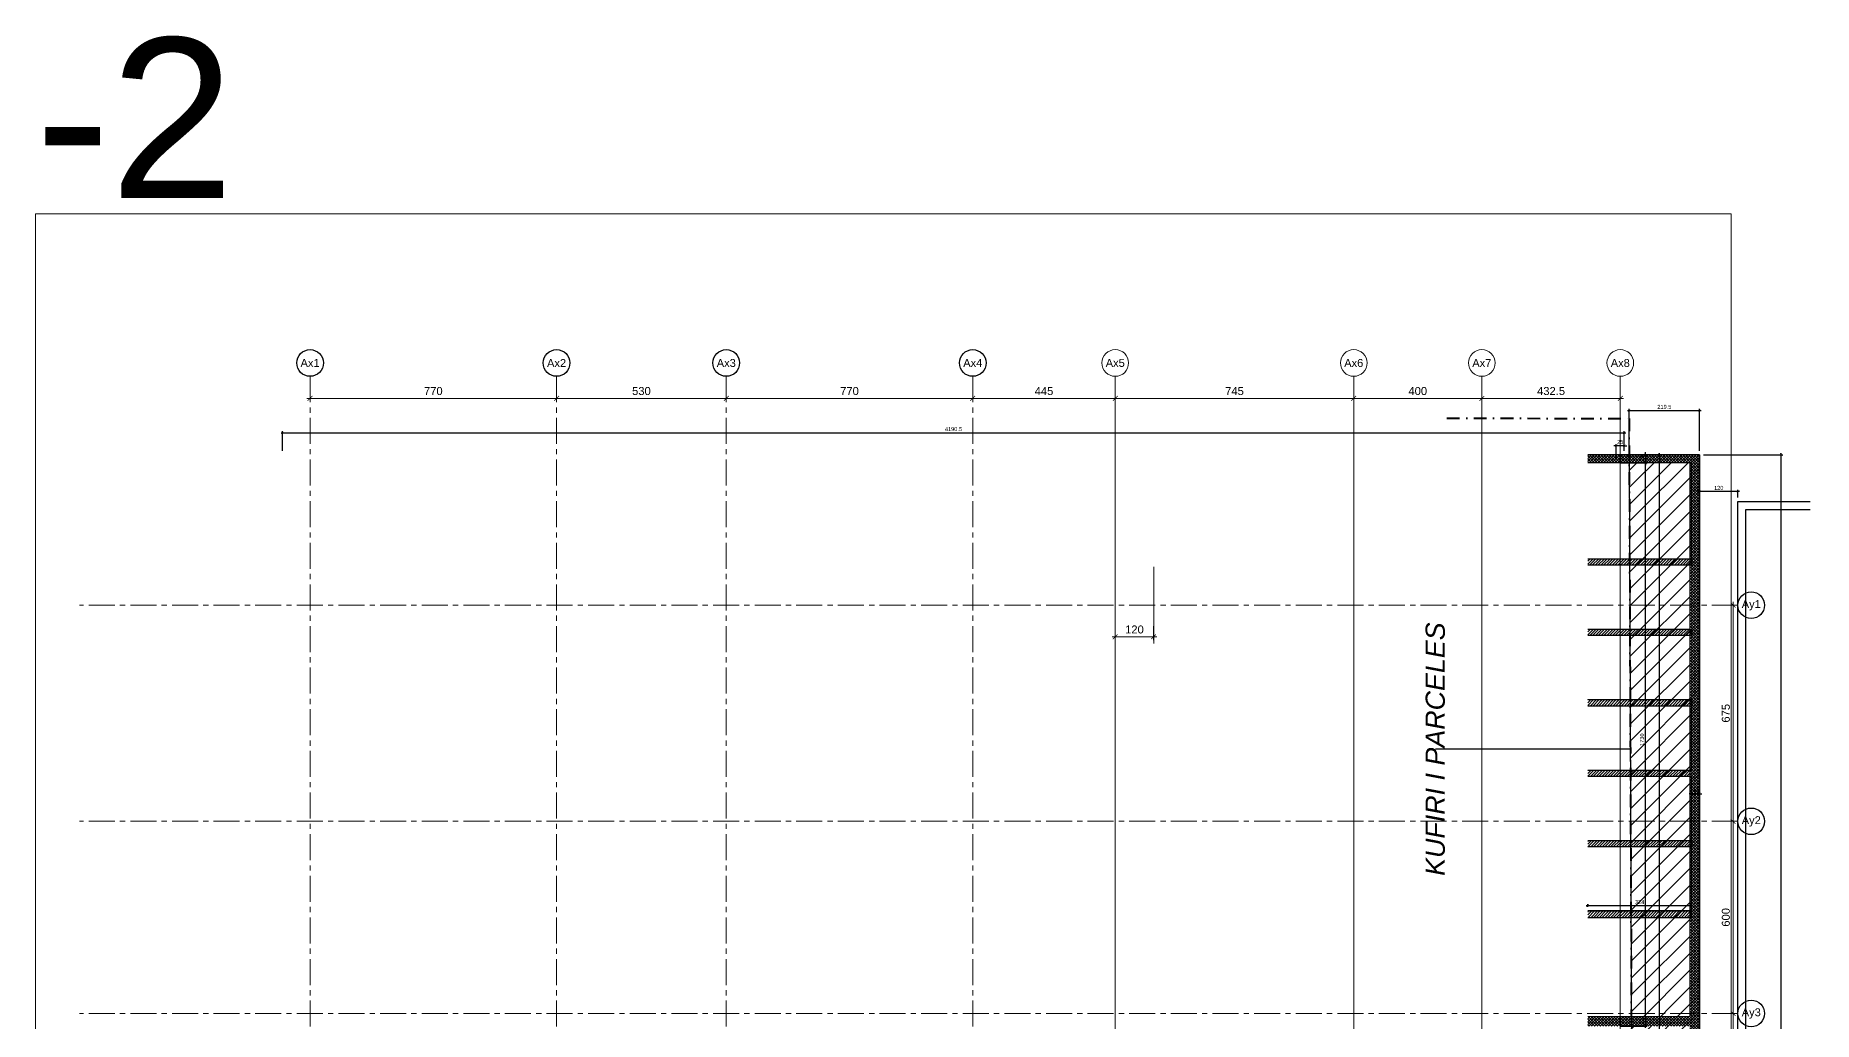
# Model space of a CAD drawing. Header units: centimetres. Extents: x 54080 to 84019, y -57712 to -39496.
# Drawn here: x 64557 to 70111, y -51297 to -48218 of the extents above; entities that cross this region are included whole.
import ezdxf
from ezdxf.enums import TextEntityAlignment as Align

# ---------------------------------------------------------------- set-up
doc = ezdxf.new("R2010")
doc.units = ezdxf.units.CM
doc.header["$LTSCALE"] = 50
doc.header["$MEASUREMENT"] = 0
for name, pattern in [('23486-A01$0${ Chain Double-Dash }', [0]), ('AXES', [2, 1.25, -0.25, 0.25, -0.25]), ('CACHE', [0.375, 0.25, -0.125]), ('CONTINU', [0]), ('Dot & Dashed', [335.138881, 158.75, -88.194444, 0, -88.194437])]:
    doc.linetypes.add(name, pattern=pattern)
doc.layers.get('0').update_dxf_attribs({"color": 8})
for name, color, linetype in [('AXES', 10, 'AXES'), ('BETON COUPE', 3, 'CONTINU'), ('BORD', 5, 'Continuous'), ('COTE 50ème', 1, 'Continuous'), ('text', 159, 'Continuous'), ('TEXTE', 7, 'Continuous')]:
    doc.layers.add(name, color=color, linetype=linetype)
for name, color, linetype, lineweight in [('BETON CACHE', 4, 'CACHE', 5), ('BETON HACHURE', 253, 'Continuous', 13), ('EXISTANT BORD', 251, 'Continuous', 60), ('MACONNERIE COUPE', 7, 'Continuous', 30), ('MACONNERIE HACHURE', 253, 'Continuous', 13)]:
    doc.layers.add(name, color=color, linetype=linetype, lineweight=lineweight)
doc.layers.add('FMULT', color=150, linetype='Continuous', plot=False)
doc.layers.add('HORS GEL', color=7, linetype='CACHE', lineweight=15, true_color=0x00661a)
doc.styles.add('3.ABEA 1-50', font='arial.ttf', dxfattribs={"height": 12.5})
doc.styles.add('FN_TEXT_1.50', font='arial.ttf', dxfattribs={"height": 10})
doc.styles.add('RS_TEXT_1.50', font='arial.ttf', dxfattribs={"height": 12.5})
doc.styles.add('RS_TXT_100', font='arial.ttf', dxfattribs={"height": 25})
doc.styles.add('RS_TXT_50', font='arial.ttf', dxfattribs={"height": 12.5})
doc.dimstyles.new('RS_100CM_LINEAIRE', dxfattribs={"dimscale": 10, "dimtxt": 25, "dimasz": 1.5, "dimexe": 1, "dimexo": 2.5, "dimgap": 1, "dimtad": 1, "dimdec": 1, "dimrnd": 0.5, "dimdsep": 46, "dimtxsty": 'RS_TXT_100', "dimblk1": 'ARCHTICK', "dimblk2": 'ARCHTICK', "dimsah": 1, "dimcen": 2.5, "dimdle": 1, "dimclrt": 4, "dimadec": 0, "dimazin": 2, "dimtfac": 1, "dimtdec": 1, "dimtix": 1, "dimtmove": 2, "dimatfit": 3, "dimfxl": 1, "dimtolj": 1, "dimtzin": 0, "dimarcsym": 0})
doc.dimstyles.new('RS_50CM_LINEAIRE', dxfattribs={"dimscale": 5, "dimtxt": 12.5, "dimasz": 1.5, "dimexe": 1, "dimexo": 2.5, "dimgap": 1, "dimtad": 1, "dimdec": 1, "dimrnd": 0.5, "dimdsep": 46, "dimtxsty": 'RS_TXT_50', "dimblk1": 'ARCHTICK', "dimblk2": 'ARCHTICK', "dimsah": 1, "dimcen": 2.5, "dimdle": 1, "dimclrt": 4, "dimadec": 0, "dimazin": 2, "dimtfac": 1, "dimtdec": 1, "dimtix": 1, "dimtmove": 2, "dimatfit": 3, "dimfxl": 1, "dimtolj": 1, "dimtzin": 0, "dimarcsym": 0})

# ---------------------------------------------------------------- blocks, each defined once
blk = doc.blocks.new('AXES_FN')
at = {"color": 0, "linetype": 'Continuous'}
blk.add_circle((0, 15), 22.2, dxfattribs=at)
at = {"color": 0, "style": 'FN_TEXT_1.50'}
blk.add_attdef('AXES', text='', height=12.5, dxfattribs=at).set_placement((-48.9, 20.6), align=Align.MIDDLE_CENTER)
blk = doc.blocks.new('_ArchTick')
at = {"color": 0, "linetype": 'ByBlock', "const_width": 0.15}
blk.add_lwpolyline([(-0.5, -0.5), (0.5, 0.5)], dxfattribs=at)
blk = doc.blocks.new('*D121')
at = {"layer": 'AXES', "color": 0, "linetype": 'Continuous', "lineweight": -2, "ltscale": 0.5, "transparency": 16777216}
for p, q in [((70888.4, -40383.7), (71678.4, -40383.7)), ((70898.4, -40389.7), (70898.4, -40373.7)), ((71668.4, -40389.7), (71668.4, -40373.7))]:
    blk.add_line(p, q, dxfattribs=at)
at = {"layer": 'Defpoints', "color": 0, "linetype": 'Continuous', "ltscale": 0.5, "transparency": 16777216}
for p in [(70898.4, -40414.7), (71668.4, -40383.7), (71668.4, -40414.7)]:
    blk.add_point(p, dxfattribs=at)
at = {"layer": 'AXES', "color": 0, "linetype": 'Continuous', "lineweight": -2, "ltscale": 0.5, "transparency": 16777216, "xscale": 15, "yscale": 15, "zscale": 15, "rotation": 180}
blk.add_blockref('_ArchTick', (70898.4, -40383.7), dxfattribs=at)
at = {"layer": 'AXES', "color": 0, "linetype": 'Continuous', "lineweight": -2, "ltscale": 0.5, "transparency": 16777216, "xscale": 15, "yscale": 15, "zscale": 15}
blk.add_blockref('_ArchTick', (71668.4, -40383.7), dxfattribs=at)
at = {"layer": 'AXES', "color": 4, "linetype": 'Continuous', "lineweight": 5, "ltscale": 0.5, "transparency": 16777216, "insert": (71283.4, -40360.9), "char_height": 25, "attachment_point": 5, "style": 'RS_TXT_100'}
blk.add_mtext('\\A1;770', dxfattribs=at)
blk = doc.blocks.new('*D122')
at = {"layer": 'AXES', "color": 0, "linetype": 'Continuous', "lineweight": -2, "ltscale": 0.5, "transparency": 16777216}
for p, q in [((71658.4, -40383.7), (72208.4, -40383.7)), ((71668.4, -40389.7), (71668.4, -40373.7)), ((72198.4, -40389.7), (72198.4, -40373.7))]:
    blk.add_line(p, q, dxfattribs=at)
at = {"layer": 'Defpoints', "color": 0, "linetype": 'Continuous', "ltscale": 0.5, "transparency": 16777216}
for p in [(71668.4, -40414.7), (72198.4, -40383.7), (72198.4, -40414.7)]:
    blk.add_point(p, dxfattribs=at)
at = {"layer": 'AXES', "color": 0, "linetype": 'Continuous', "lineweight": -2, "ltscale": 0.5, "transparency": 16777216, "xscale": 15, "yscale": 15, "zscale": 15, "rotation": 180}
blk.add_blockref('_ArchTick', (71668.4, -40383.7), dxfattribs=at)
at = {"layer": 'AXES', "color": 0, "linetype": 'Continuous', "lineweight": -2, "ltscale": 0.5, "transparency": 16777216, "xscale": 15, "yscale": 15, "zscale": 15}
blk.add_blockref('_ArchTick', (72198.4, -40383.7), dxfattribs=at)
at = {"layer": 'AXES', "color": 4, "linetype": 'Continuous', "lineweight": 5, "ltscale": 0.5, "transparency": 16777216, "insert": (71933.4, -40360.9), "char_height": 25, "attachment_point": 5, "style": 'RS_TXT_100'}
blk.add_mtext('\\A1;530', dxfattribs=at)
blk = doc.blocks.new('*D123')
at = {"layer": 'AXES', "color": 0, "linetype": 'Continuous', "lineweight": -2, "ltscale": 0.5, "transparency": 16777216}
for p, q in [((72188.4, -40383.7), (72978.4, -40383.7)), ((72198.4, -40389.7), (72198.4, -40373.7)), ((72968.4, -40389.7), (72968.4, -40373.7))]:
    blk.add_line(p, q, dxfattribs=at)
at = {"layer": 'Defpoints', "color": 0, "linetype": 'Continuous', "ltscale": 0.5, "transparency": 16777216}
for p in [(72198.4, -40414.7), (72968.4, -40383.7), (72968.4, -40414.7)]:
    blk.add_point(p, dxfattribs=at)
at = {"layer": 'AXES', "color": 0, "linetype": 'Continuous', "lineweight": -2, "ltscale": 0.5, "transparency": 16777216, "xscale": 15, "yscale": 15, "zscale": 15, "rotation": 180}
blk.add_blockref('_ArchTick', (72198.4, -40383.7), dxfattribs=at)
at = {"layer": 'AXES', "color": 0, "linetype": 'Continuous', "lineweight": -2, "ltscale": 0.5, "transparency": 16777216, "xscale": 15, "yscale": 15, "zscale": 15}
blk.add_blockref('_ArchTick', (72968.4, -40383.7), dxfattribs=at)
at = {"layer": 'AXES', "color": 4, "linetype": 'Continuous', "lineweight": 5, "ltscale": 0.5, "transparency": 16777216, "insert": (72583.4, -40360.9), "char_height": 25, "attachment_point": 5, "style": 'RS_TXT_100'}
blk.add_mtext('\\A1;770', dxfattribs=at)
blk = doc.blocks.new('*D124')
at = {"layer": 'AXES', "color": 0, "linetype": 'Continuous', "lineweight": -2, "ltscale": 0.5, "transparency": 16777216}
for p, q in [((75283.4, -42304.7), (75353.4, -42304.7)), ((75343.4, -43054.7), (75343.4, -42294.7)), ((75283.4, -43044.7), (75353.4, -43044.7))]:
    blk.add_line(p, q, dxfattribs=at)
at = {"layer": 'Defpoints', "color": 0, "linetype": 'Continuous', "ltscale": 0.5, "transparency": 16777216}
for p in [(75258.4, -42304.7), (75343.4, -42304.7), (75258.4, -43044.7)]:
    blk.add_point(p, dxfattribs=at)
at = {"layer": 'AXES', "color": 0, "linetype": 'Continuous', "lineweight": -2, "ltscale": 0.5, "transparency": 16777216, "xscale": 15, "yscale": 15, "zscale": 15}
for p, rotation in [((75343.4, -42304.7), 90), ((75343.4, -43044.7), 270)]:
    blk.add_blockref('_ArchTick', p, dxfattribs=dict(at, rotation=rotation))
at = {"layer": 'AXES', "color": 4, "linetype": 'Continuous', "lineweight": 5, "ltscale": 0.5, "transparency": 16777216, "insert": (75320.6, -42674.7), "char_height": 25, "attachment_point": 5, "rotation": 90, "style": 'RS_TXT_100'}
blk.add_mtext('\\A1;740', dxfattribs=at)
blk = doc.blocks.new('*D125')
at = {"layer": 'AXES', "color": 0, "linetype": 'Continuous', "lineweight": -2, "ltscale": 0.5, "transparency": 16777216}
for p, q in [((75283.4, -41704.7), (75353.4, -41704.7)), ((75343.4, -42314.7), (75343.4, -41694.7)), ((75283.4, -42304.7), (75353.4, -42304.7))]:
    blk.add_line(p, q, dxfattribs=at)
at = {"layer": 'Defpoints', "color": 0, "linetype": 'Continuous', "ltscale": 0.5, "transparency": 16777216}
for p in [(75258.4, -41704.7), (75343.4, -41704.7), (75258.4, -42304.7)]:
    blk.add_point(p, dxfattribs=at)
at = {"layer": 'AXES', "color": 0, "linetype": 'Continuous', "lineweight": -2, "ltscale": 0.5, "transparency": 16777216, "xscale": 15, "yscale": 15, "zscale": 15}
for p, rotation in [((75343.4, -41704.7), 90), ((75343.4, -42304.7), 270)]:
    blk.add_blockref('_ArchTick', p, dxfattribs=dict(at, rotation=rotation))
at = {"layer": 'AXES', "color": 4, "linetype": 'Continuous', "lineweight": 5, "ltscale": 0.5, "transparency": 16777216, "insert": (75320.6, -42004.7), "char_height": 25, "attachment_point": 5, "rotation": 90, "style": 'RS_TXT_100'}
blk.add_mtext('\\A1;600', dxfattribs=at)
blk = doc.blocks.new('*D126')
at = {"layer": 'AXES', "color": 0, "linetype": 'Continuous', "lineweight": -2, "ltscale": 0.5, "transparency": 16777216}
for p, q in [((75283.4, -41029.7), (75353.4, -41029.7)), ((75343.4, -41714.7), (75343.4, -41019.7)), ((75283.4, -41704.7), (75353.4, -41704.7))]:
    blk.add_line(p, q, dxfattribs=at)
at = {"layer": 'Defpoints', "color": 0, "linetype": 'Continuous', "ltscale": 0.5, "transparency": 16777216}
for p in [(75258.4, -41029.7), (75343.4, -41029.7), (75258.4, -41704.7)]:
    blk.add_point(p, dxfattribs=at)
at = {"layer": 'AXES', "color": 0, "linetype": 'Continuous', "lineweight": -2, "ltscale": 0.5, "transparency": 16777216, "xscale": 15, "yscale": 15, "zscale": 15}
for p, rotation in [((75343.4, -41029.7), 90), ((75343.4, -41704.7), 270)]:
    blk.add_blockref('_ArchTick', p, dxfattribs=dict(at, rotation=rotation))
at = {"layer": 'AXES', "color": 4, "linetype": 'Continuous', "lineweight": 5, "ltscale": 0.5, "transparency": 16777216, "insert": (75320.6, -41367.2), "char_height": 25, "attachment_point": 5, "rotation": 90, "style": 'RS_TXT_100'}
blk.add_mtext('\\A1;675', dxfattribs=at)
blk = doc.blocks.new('*D136')
at = {"layer": 'AXES', "color": 0, "linetype": 'Continuous', "lineweight": -2, "ltscale": 0.5, "transparency": 16777216}
for p, q in [((73413.4, -40339.7), (73413.4, -40393.7)), ((72958.4, -40383.7), (73423.4, -40383.7)), ((72968.4, -40389.7), (72968.4, -40373.7))]:
    blk.add_line(p, q, dxfattribs=at)
at = {"layer": 'Defpoints', "color": 0, "linetype": 'Continuous', "ltscale": 0.5, "transparency": 16777216}
for p in [(73413.4, -40314.7), (72968.4, -40414.7), (73413.4, -40383.7)]:
    blk.add_point(p, dxfattribs=at)
at = {"layer": 'AXES', "color": 0, "linetype": 'Continuous', "lineweight": -2, "ltscale": 0.5, "transparency": 16777216, "xscale": 15, "yscale": 15, "zscale": 15, "rotation": 180}
blk.add_blockref('_ArchTick', (72968.4, -40383.7), dxfattribs=at)
at = {"layer": 'AXES', "color": 0, "linetype": 'Continuous', "lineweight": -2, "ltscale": 0.5, "transparency": 16777216, "xscale": 15, "yscale": 15, "zscale": 15}
blk.add_blockref('_ArchTick', (73413.4, -40383.7), dxfattribs=at)
at = {"layer": 'AXES', "color": 4, "linetype": 'Continuous', "lineweight": 5, "ltscale": 0.5, "transparency": 16777216, "insert": (73190.9, -40361), "char_height": 25, "attachment_point": 5, "style": 'RS_TXT_100'}
blk.add_mtext('\\A1;445', dxfattribs=at)
blk = doc.blocks.new('*D137')
at = {"layer": 'Defpoints', "color": 0, "linetype": 'ByBlock', "transparency": 16777216}
for p in [(73413.4, -40314.7), (74158.4, -40314.7), (74158.4, -40383.7)]:
    blk.add_point(p, dxfattribs=at)
at = {"layer": 'HORS GEL', "color": 0, "linetype": 'ByBlock', "lineweight": -2, "transparency": 16777216}
for p, q in [((73413.4, -40339.7), (73413.4, -40393.7)), ((74158.4, -40339.7), (74158.4, -40393.7)), ((73403.4, -40383.7), (74168.4, -40383.7))]:
    blk.add_line(p, q, dxfattribs=at)
at = {"layer": 'HORS GEL', "color": 0, "linetype": 'ByBlock', "lineweight": -2, "transparency": 16777216, "xscale": 15, "yscale": 15, "zscale": 15, "rotation": 180}
blk.add_blockref('_ArchTick', (73413.4, -40383.7), dxfattribs=at)
at = {"layer": 'HORS GEL', "color": 0, "linetype": 'ByBlock', "lineweight": -2, "transparency": 16777216, "xscale": 15, "yscale": 15, "zscale": 15}
blk.add_blockref('_ArchTick', (74158.4, -40383.7), dxfattribs=at)
at = {"layer": 'HORS GEL', "color": 4, "linetype": 'ByBlock', "transparency": 16777216, "insert": (73785.9, -40361), "char_height": 25, "attachment_point": 5, "style": 'RS_TXT_100'}
blk.add_mtext('\\A1;745', dxfattribs=at)
blk = doc.blocks.new('*D138')
at = {"layer": 'Defpoints', "color": 0, "linetype": 'ByBlock', "transparency": 16777216}
for p in [(74158.4, -40314.7), (74558.4, -40314.7), (74558.4, -40383.7)]:
    blk.add_point(p, dxfattribs=at)
at = {"layer": 'HORS GEL', "color": 0, "linetype": 'ByBlock', "lineweight": -2, "transparency": 16777216}
for p, q in [((74158.4, -40339.7), (74158.4, -40393.7)), ((74558.4, -40339.7), (74558.4, -40393.7)), ((74148.4, -40383.7), (74568.4, -40383.7))]:
    blk.add_line(p, q, dxfattribs=at)
at = {"layer": 'HORS GEL', "color": 0, "linetype": 'ByBlock', "lineweight": -2, "transparency": 16777216, "xscale": 15, "yscale": 15, "zscale": 15, "rotation": 180}
blk.add_blockref('_ArchTick', (74158.4, -40383.7), dxfattribs=at)
at = {"layer": 'HORS GEL', "color": 0, "linetype": 'ByBlock', "lineweight": -2, "transparency": 16777216, "xscale": 15, "yscale": 15, "zscale": 15}
blk.add_blockref('_ArchTick', (74558.4, -40383.7), dxfattribs=at)
at = {"layer": 'HORS GEL', "color": 4, "linetype": 'ByBlock', "transparency": 16777216, "insert": (74358.4, -40360.9), "char_height": 25, "attachment_point": 5, "style": 'RS_TXT_100'}
blk.add_mtext('\\A1;400', dxfattribs=at)
blk = doc.blocks.new('*D139')
at = {"layer": 'Defpoints', "color": 0, "linetype": 'ByBlock', "transparency": 16777216}
for p in [(74558.4, -40314.7), (74990.9, -40314.7), (74990.9, -40383.7)]:
    blk.add_point(p, dxfattribs=at)
at = {"layer": 'HORS GEL', "color": 0, "linetype": 'ByBlock', "lineweight": -2, "transparency": 16777216}
for p, q in [((74558.4, -40339.7), (74558.4, -40393.7)), ((74990.9, -40339.7), (74990.9, -40393.7)), ((74548.4, -40383.7), (75000.9, -40383.7))]:
    blk.add_line(p, q, dxfattribs=at)
at = {"layer": 'HORS GEL', "color": 0, "linetype": 'ByBlock', "lineweight": -2, "transparency": 16777216, "xscale": 15, "yscale": 15, "zscale": 15, "rotation": 180}
blk.add_blockref('_ArchTick', (74558.4, -40383.7), dxfattribs=at)
at = {"layer": 'HORS GEL', "color": 0, "linetype": 'ByBlock', "lineweight": -2, "transparency": 16777216, "xscale": 15, "yscale": 15, "zscale": 15}
blk.add_blockref('_ArchTick', (74990.9, -40383.7), dxfattribs=at)
at = {"layer": 'HORS GEL', "color": 4, "linetype": 'ByBlock', "transparency": 16777216, "insert": (74774.7, -40360.9), "char_height": 25, "attachment_point": 5, "style": 'RS_TXT_100'}
blk.add_mtext('\\A1;432.5', dxfattribs=at)
blk = doc.blocks.new('*D140')
at = {"layer": 'Defpoints', "color": 0, "linetype": 'ByBlock', "transparency": 16777216}
for p in [(73413.4, -41029.7), (73533.4, -41069.7), (73533.4, -41128.5)]:
    blk.add_point(p, dxfattribs=at)
at = {"layer": 'HORS GEL', "color": 0, "linetype": 'ByBlock', "lineweight": -2, "transparency": 16777216}
for p, q in [((73413.4, -41054.7), (73413.4, -41138.5)), ((73403.4, -41128.5), (73543.4, -41128.5)), ((73533.4, -41094.7), (73533.4, -41138.5))]:
    blk.add_line(p, q, dxfattribs=at)
at = {"layer": 'HORS GEL', "color": 0, "linetype": 'ByBlock', "lineweight": -2, "transparency": 16777216, "xscale": 15, "yscale": 15, "zscale": 15, "rotation": 180}
blk.add_blockref('_ArchTick', (73413.4, -41128.5), dxfattribs=at)
at = {"layer": 'HORS GEL', "color": 0, "linetype": 'ByBlock', "lineweight": -2, "transparency": 16777216, "xscale": 15, "yscale": 15, "zscale": 15}
blk.add_blockref('_ArchTick', (73533.4, -41128.5), dxfattribs=at)
at = {"layer": 'HORS GEL', "color": 4, "linetype": 'ByBlock', "transparency": 16777216, "insert": (73473.4, -41105.7), "char_height": 25, "attachment_point": 5, "style": 'RS_TXT_100'}
blk.add_mtext('\\A1;120', dxfattribs=at)
blk = doc.blocks.new('*D1827')
at = {"layer": 'COTE 50ème', "color": 0, "lineweight": -2, "ltscale": 0.5, "transparency": 16777216}
for p, q in [((69734.8, -50936.1), (69400.6, -50936.1)), ((69405.6, -50939.7), (69405.6, -50931.1)), ((69729.8, -50939.7), (69729.8, -50931.1))]:
    blk.add_line(p, q, dxfattribs=at)
at = {"layer": 'Defpoints', "color": 0, "ltscale": 0.5, "transparency": 16777216}
for p in [(69405.6, -50936.1), (69405.6, -50952.2), (69729.8, -50952.2)]:
    blk.add_point(p, dxfattribs=at)
at = {"layer": 'COTE 50ème', "color": 0, "lineweight": -2, "ltscale": 0.5, "transparency": 16777216, "xscale": 7.5, "yscale": 7.5, "zscale": 7.5, "rotation": 180}
blk.add_blockref('_ArchTick', (69405.6, -50936.1), dxfattribs=at)
at = {"layer": 'COTE 50ème', "color": 0, "lineweight": -2, "ltscale": 0.5, "transparency": 16777216, "xscale": 7.5, "yscale": 7.5, "zscale": 7.5}
blk.add_blockref('_ArchTick', (69729.8, -50936.1), dxfattribs=at)
at = {"layer": 'COTE 50ème', "color": 4, "ltscale": 0.5, "transparency": 16777216, "insert": (69567.7, -50924.7), "char_height": 12.5, "attachment_point": 5, "style": 'RS_TXT_50'}
blk.add_mtext('\\A1;324', dxfattribs=at)
blk = doc.blocks.new('*D1844')
at = {"layer": 'COTE 50ème', "color": 0, "lineweight": -2, "ltscale": 0.5, "transparency": 16777216}
for p, q in [((69729.8, -50586.3), (69722.3, -50586.3)), ((69729.8, -50659.9), (69729.8, -50581.3)), ((69754.8, -50586.3), (69729.8, -50586.3)), ((69754.8, -50659.9), (69754.8, -50581.3)), ((69754.8, -50586.3), (69762.3, -50586.3))]:
    blk.add_line(p, q, dxfattribs=at)
at = {"layer": 'Defpoints', "color": 0, "ltscale": 0.5, "transparency": 16777216}
for p in [(69729.8, -50586.3), (69729.8, -50672.4), (69754.8, -50672.4)]:
    blk.add_point(p, dxfattribs=at)
at = {"layer": 'COTE 50ème', "color": 0, "lineweight": -2, "ltscale": 0.5, "transparency": 16777216, "xscale": 7.5, "yscale": 7.5, "zscale": 7.5}
blk.add_blockref('_ArchTick', (69729.8, -50586.3), dxfattribs=at)
at = {"layer": 'COTE 50ème', "color": 0, "lineweight": -2, "ltscale": 0.5, "transparency": 16777216, "xscale": 7.5, "yscale": 7.5, "zscale": 7.5, "rotation": 180}
blk.add_blockref('_ArchTick', (69754.8, -50586.3), dxfattribs=at)
at = {"layer": 'COTE 50ème', "color": 4, "ltscale": 0.5, "transparency": 16777216, "insert": (69742.3, -50574.9), "char_height": 12.5, "attachment_point": 5, "style": 'RS_TXT_50'}
blk.add_mtext('\\A1;30', dxfattribs=at)
blk = doc.blocks.new('*D1881')
at = {"layer": 'COTE 50ème', "color": 0, "lineweight": -2, "ltscale": 0.5, "transparency": 16777216}
for p, q in [((69494.8, -49499.1), (69487.3, -49499.1)), ((69494.8, -49539.7), (69494.8, -49494.1)), ((69519.8, -49499.1), (69494.8, -49499.1)), ((69519.8, -49514.7), (69519.8, -49494.1)), ((69519.8, -49499.1), (69527.3, -49499.1))]:
    blk.add_line(p, q, dxfattribs=at)
at = {"layer": 'Defpoints', "color": 0, "ltscale": 0.5, "transparency": 16777216}
for p in [(69494.8, -49499.1), (69519.8, -49527.2), (69494.8, -49552.2)]:
    blk.add_point(p, dxfattribs=at)
at = {"layer": 'COTE 50ème', "color": 0, "lineweight": -2, "ltscale": 0.5, "transparency": 16777216, "xscale": 7.5, "yscale": 7.5, "zscale": 7.5}
blk.add_blockref('_ArchTick', (69494.8, -49499.1), dxfattribs=at)
at = {"layer": 'COTE 50ème', "color": 0, "lineweight": -2, "ltscale": 0.5, "transparency": 16777216, "xscale": 7.5, "yscale": 7.5, "zscale": 7.5, "rotation": 180}
blk.add_blockref('_ArchTick', (69519.8, -49499.1), dxfattribs=at)
at = {"layer": 'COTE 50ème', "color": 4, "ltscale": 0.5, "transparency": 16777216, "insert": (69507.3, -49487.7), "char_height": 12.5, "attachment_point": 5, "style": 'RS_TXT_50'}
blk.add_mtext('\\A1;25', dxfattribs=at)
blk = doc.blocks.new('*D1890')
at = {"layer": 'COTE 50ème', "color": 0, "lineweight": -2, "ltscale": 0.5, "transparency": 16777216}
for p, q in [((65324.1, -49458.7), (69524.8, -49458.7)), ((65329.1, -49514.7), (65329.1, -49453.7)), ((69519.8, -49514.7), (69519.8, -49453.7))]:
    blk.add_line(p, q, dxfattribs=at)
at = {"layer": 'Defpoints', "color": 0, "ltscale": 0.5, "transparency": 16777216}
for p in [(69519.8, -49458.7), (65329.1, -49527.2), (69519.8, -49527.2)]:
    blk.add_point(p, dxfattribs=at)
at = {"layer": 'COTE 50ème', "color": 0, "lineweight": -2, "ltscale": 0.5, "transparency": 16777216, "xscale": 7.5, "yscale": 7.5, "zscale": 7.5, "rotation": 180}
blk.add_blockref('_ArchTick', (65329.1, -49458.7), dxfattribs=at)
at = {"layer": 'COTE 50ème', "color": 0, "lineweight": -2, "ltscale": 0.5, "transparency": 16777216, "xscale": 7.5, "yscale": 7.5, "zscale": 7.5}
blk.add_blockref('_ArchTick', (69519.8, -49458.7), dxfattribs=at)
at = {"layer": 'COTE 50ème', "color": 4, "ltscale": 0.5, "transparency": 16777216, "insert": (67424.4, -49447.4), "char_height": 12.5, "attachment_point": 5, "style": 'RS_TXT_50'}
blk.add_mtext('\\A1;4190.5', dxfattribs=at)
blk = doc.blocks.new('*D1897')
at = {"layer": 'COTE 50ème', "color": 0, "lineweight": -2, "ltscale": 0.5, "transparency": 16777216}
for p, q in [((69507.3, -51282.4), (69591.5, -51282.4)), ((69586.5, -51317.4), (69586.5, -51277.4)), ((69507.3, -51312.4), (69591.5, -51312.4))]:
    blk.add_line(p, q, dxfattribs=at)
at = {"layer": 'Defpoints', "color": 0, "ltscale": 0.5, "transparency": 16777216}
for p in [(69494.8, -51282.4), (69586.5, -51282.4), (69494.8, -51312.4)]:
    blk.add_point(p, dxfattribs=at)
at = {"layer": 'COTE 50ème', "color": 0, "lineweight": -2, "ltscale": 0.5, "transparency": 16777216, "xscale": 7.5, "yscale": 7.5, "zscale": 7.5}
for p, rotation in [((69586.5, -51282.4), 90), ((69586.5, -51312.4), 270)]:
    blk.add_blockref('_ArchTick', p, dxfattribs=dict(at, rotation=rotation))
at = {"layer": 'COTE 50ème', "color": 4, "ltscale": 0.5, "transparency": 16777216, "insert": (69575.1, -51297.4), "char_height": 12.5, "attachment_point": 5, "rotation": 90, "style": 'RS_TXT_50'}
blk.add_mtext('\\A1;30', dxfattribs=at)
blk = doc.blocks.new('*D1898')
at = {"layer": 'COTE 50ème', "color": 0, "lineweight": -2, "ltscale": 0.5, "transparency": 16777216}
for p, q in [((69507.3, -49552.2), (69591.5, -49552.2)), ((69586.5, -51287.4), (69586.5, -49547.2)), ((69507.3, -51282.4), (69591.5, -51282.4))]:
    blk.add_line(p, q, dxfattribs=at)
at = {"layer": 'Defpoints', "color": 0, "ltscale": 0.5, "transparency": 16777216}
for p in [(69494.8, -49552.2), (69586.5, -49552.2), (69494.8, -51282.4)]:
    blk.add_point(p, dxfattribs=at)
at = {"layer": 'COTE 50ème', "color": 0, "lineweight": -2, "ltscale": 0.5, "transparency": 16777216, "xscale": 7.5, "yscale": 7.5, "zscale": 7.5}
for p, rotation in [((69586.5, -49552.2), 90), ((69586.5, -51282.4), 270)]:
    blk.add_blockref('_ArchTick', p, dxfattribs=dict(at, rotation=rotation))
at = {"layer": 'COTE 50ème', "color": 4, "ltscale": 0.5, "transparency": 16777216, "insert": (69575.1, -50417.3), "char_height": 12.5, "attachment_point": 5, "rotation": 90, "style": 'RS_TXT_50'}
blk.add_mtext('\\A1;1730', dxfattribs=at)
blk = doc.blocks.new('*D1899')
at = {"layer": 'COTE 50ème', "color": 0, "lineweight": -2, "ltscale": 0.5, "transparency": 16777216}
for p, q in [((69532.3, -49527.2), (69591.5, -49527.2)), ((69586.5, -49527.2), (69586.5, -49519.7)), ((69586.5, -49552.2), (69586.5, -49527.2)), ((69507.3, -49552.2), (69591.5, -49552.2)), ((69586.5, -49552.2), (69586.5, -49559.7))]:
    blk.add_line(p, q, dxfattribs=at)
at = {"layer": 'Defpoints', "color": 0, "ltscale": 0.5, "transparency": 16777216}
for p in [(69519.8, -49527.2), (69586.5, -49527.2), (69494.8, -49552.2)]:
    blk.add_point(p, dxfattribs=at)
at = {"layer": 'COTE 50ème', "color": 0, "lineweight": -2, "ltscale": 0.5, "transparency": 16777216, "xscale": 7.5, "yscale": 7.5, "zscale": 7.5}
for p, rotation in [((69586.5, -49527.2), 270), ((69586.5, -49552.2), 90)]:
    blk.add_blockref('_ArchTick', p, dxfattribs=dict(at, rotation=rotation))
at = {"layer": 'COTE 50ème', "color": 4, "ltscale": 0.5, "transparency": 16777216, "insert": (69575.1, -49539.7), "char_height": 12.5, "attachment_point": 5, "rotation": 90, "style": 'RS_TXT_50'}
blk.add_mtext('\\A1;25', dxfattribs=at)
blk = doc.blocks.new('*D1900')
at = {"layer": 'COTE 50ème', "color": 0, "lineweight": -2, "ltscale": 0.5, "transparency": 16777216}
for p, q in [((69532.3, -49527.2), (69634.2, -49527.2)), ((69629.2, -49522.2), (69629.2, -54718.5)), ((69532.3, -54713.5), (69634.2, -54713.5))]:
    blk.add_line(p, q, dxfattribs=at)
at = {"layer": 'Defpoints', "color": 0, "ltscale": 0.5, "transparency": 16777216}
for p in [(69519.8, -49527.2), (69519.8, -54713.5), (69629.2, -54713.5)]:
    blk.add_point(p, dxfattribs=at)
at = {"layer": 'COTE 50ème', "color": 0, "lineweight": -2, "ltscale": 0.5, "transparency": 16777216, "xscale": 7.5, "yscale": 7.5, "zscale": 7.5}
for p, rotation in [((69629.2, -49527.2), 90), ((69629.2, -54713.5), 270)]:
    blk.add_blockref('_ArchTick', p, dxfattribs=dict(at, rotation=rotation))
at = {"layer": 'COTE 50ème', "color": 4, "ltscale": 0.5, "transparency": 16777216, "insert": (69617.8, -52120.4), "char_height": 12.5, "attachment_point": 5, "rotation": 90, "style": 'RS_TXT_50'}
blk.add_mtext('\\A1;5186.5', dxfattribs=at)
blk = doc.blocks.new('*D1933')
at = {"layer": 'COTE 50ème', "color": 0, "lineweight": -2, "ltscale": 0.5, "transparency": 16777216}
for p, q in [((69879.8, -49642.3), (69749.8, -49642.3)), ((69754.8, -49661.4), (69754.8, -49637.3)), ((69874.8, -49661.4), (69874.8, -49637.3))]:
    blk.add_line(p, q, dxfattribs=at)
at = {"layer": 'Defpoints', "color": 0, "ltscale": 0.5, "transparency": 16777216}
for p in [(69754.8, -49642.3), (69754.8, -49673.9), (69874.8, -49673.9)]:
    blk.add_point(p, dxfattribs=at)
at = {"layer": 'COTE 50ème', "color": 0, "lineweight": -2, "ltscale": 0.5, "transparency": 16777216, "xscale": 7.5, "yscale": 7.5, "zscale": 7.5, "rotation": 180}
blk.add_blockref('_ArchTick', (69754.8, -49642.3), dxfattribs=at)
at = {"layer": 'COTE 50ème', "color": 0, "lineweight": -2, "ltscale": 0.5, "transparency": 16777216, "xscale": 7.5, "yscale": 7.5, "zscale": 7.5}
blk.add_blockref('_ArchTick', (69874.8, -49642.3), dxfattribs=at)
at = {"layer": 'COTE 50ème', "color": 4, "ltscale": 0.5, "transparency": 16777216, "insert": (69814.8, -49630.9), "char_height": 12.5, "attachment_point": 5, "style": 'RS_TXT_50'}
blk.add_mtext('\\A1;120', dxfattribs=at)
blk = doc.blocks.new('*D1939')
at = {"layer": 'COTE 50ème', "color": 0, "lineweight": -2, "ltscale": 0.5, "transparency": 16777216}
for p, q in [((69530.1, -49389.3), (69759.7, -49389.3)), ((69535.1, -49514.7), (69535.1, -49384.3)), ((69754.7, -49514.7), (69754.7, -49384.3))]:
    blk.add_line(p, q, dxfattribs=at)
at = {"layer": 'Defpoints', "color": 0, "ltscale": 0.5, "transparency": 16777216}
for p in [(69754.7, -49389.3), (69535.1, -49527.2), (69754.7, -49527.2)]:
    blk.add_point(p, dxfattribs=at)
at = {"layer": 'COTE 50ème', "color": 0, "lineweight": -2, "ltscale": 0.5, "transparency": 16777216, "xscale": 7.5, "yscale": 7.5, "zscale": 7.5, "rotation": 180}
blk.add_blockref('_ArchTick', (69535.1, -49389.3), dxfattribs=at)
at = {"layer": 'COTE 50ème', "color": 0, "lineweight": -2, "ltscale": 0.5, "transparency": 16777216, "xscale": 7.5, "yscale": 7.5, "zscale": 7.5}
blk.add_blockref('_ArchTick', (69754.7, -49389.3), dxfattribs=at)
at = {"layer": 'COTE 50ème', "color": 4, "ltscale": 0.5, "transparency": 16777216, "insert": (69644.9, -49377.9), "char_height": 12.5, "attachment_point": 5, "style": 'RS_TXT_50'}
blk.add_mtext('\\A1;219.5', dxfattribs=at)
blk = doc.blocks.new('*D1940')
at = {"layer": 'COTE 50ème', "color": 0, "lineweight": -2, "ltscale": 0.5, "transparency": 16777216}
for p, q in [((69767.2, -49527.2), (70014.9, -49527.2)), ((70009.9, -54718.5), (70009.9, -49522.2)), ((69767.2, -54713.5), (70014.9, -54713.5))]:
    blk.add_line(p, q, dxfattribs=at)
at = {"layer": 'Defpoints', "color": 0, "ltscale": 0.5, "transparency": 16777216}
for p in [(69754.7, -49527.2), (70009.9, -49527.2), (69754.7, -54713.5)]:
    blk.add_point(p, dxfattribs=at)
at = {"layer": 'COTE 50ème', "color": 0, "lineweight": -2, "ltscale": 0.5, "transparency": 16777216, "xscale": 7.5, "yscale": 7.5, "zscale": 7.5}
for p, rotation in [((70009.9, -49527.2), 90), ((70009.9, -54713.5), 270)]:
    blk.add_blockref('_ArchTick', p, dxfattribs=dict(at, rotation=rotation))
at = {"layer": 'COTE 50ème', "color": 4, "ltscale": 0.5, "transparency": 16777216, "insert": (69998.5, -52120.4), "char_height": 12.5, "attachment_point": 5, "rotation": 90, "style": 'RS_TXT_50'}
blk.add_mtext('\\A1;5186.5', dxfattribs=at)
blk = doc.blocks.new('A$C99aa3423')
at = {"layer": 'AXES', "lineweight": 5, "ltscale": 1.3}
for p, q in [((-1265, 1580), (-1265, -1500)), ((-495, 1580), (-495, -1344.97)), ((35, 1580), (35, -1344.97)), ((805, 1580), (805, -1344.97)), ((3195, 865), (-1985, 865)), ((3195, 190), (-1985, 190)), ((3195, -410), (-1985, -410))]:
    blk.add_line(p, q, dxfattribs=at)
at = {"layer": 'HORS GEL', "linetype": '23486-A01$0${ Chain Double-Dash }', "ltscale": 1.2}
for p, q in [((1250, -1150), (1250, 1580)), ((1995, -1175), (1995, 1580)), ((2395, 1580), (2395, -4150)), ((2827.5, 1580), (2827.5, -4150)), ((1370, 985), (1370, 745))]:
    blk.add_line(p, q, dxfattribs=at)
at = {"layer": 'AXES', "linetype": 'ByBlock'}
ref = blk.add_blockref('AXES_FN', (-1265, 1593.46), dxfattribs=dict(at, xscale=1.875, yscale=1.875, zscale=1.875))
ref.add_attrib('AXES', 'Ax1', dxfattribs={"layer": '0', "color": 0, "height": 24.75, "style": 'RS_TEXT_1.50'}).set_placement((-1265, 1621.58), align=Align.MIDDLE)
ref = blk.add_blockref('AXES_FN', (-495, 1593.46), dxfattribs=dict(at, xscale=1.875, yscale=1.875, zscale=1.875))
ref.add_attrib('AXES', 'Ax2', dxfattribs={"layer": '0', "color": 0, "height": 24.75, "style": 'RS_TEXT_1.50'}).set_placement((-495, 1621.58), align=Align.MIDDLE)
ref = blk.add_blockref('AXES_FN', (35, 1593.46), dxfattribs=dict(at, xscale=1.875, yscale=1.875, zscale=1.875))
ref.add_attrib('AXES', 'Ax3', dxfattribs={"layer": '0', "color": 0, "height": 24.75, "style": 'RS_TEXT_1.50'}).set_placement((35, 1621.58), align=Align.MIDDLE)
ref = blk.add_blockref('AXES_FN', (805, 1593.46), dxfattribs=dict(at, xscale=1.875, yscale=1.875, zscale=1.875))
ref.add_attrib('AXES', 'Ax4', dxfattribs={"layer": '0', "color": 0, "height": 24.75, "style": 'RS_TEXT_1.50'}).set_placement((805, 1621.58), align=Align.MIDDLE)
ref = blk.add_blockref('AXES_FN', (3208.46, 865), dxfattribs=dict(at, xscale=1.875, yscale=1.875, zscale=1.875, rotation=270))
ref.add_attrib('AXES', 'Ay1', dxfattribs={"layer": '0', "color": 0, "height": 24.75, "style": 'RS_TEXT_1.50'}).set_placement((3236.59, 865), align=Align.MIDDLE)
ref = blk.add_blockref('AXES_FN', (3208.46, 190), dxfattribs=dict(at, xscale=1.875, yscale=1.875, zscale=1.875, rotation=270))
ref.add_attrib('AXES', 'Ay2', dxfattribs={"layer": '0', "color": 0, "height": 24.75, "style": 'RS_TEXT_1.50'}).set_placement((3236.59, 190), align=Align.MIDDLE)
ref = blk.add_blockref('AXES_FN', (3208.46, -410), dxfattribs=dict(at, xscale=1.875, yscale=1.875, zscale=1.875, rotation=270))
ref.add_attrib('AXES', 'Ay3', dxfattribs={"layer": '0', "color": 0, "height": 24.75, "style": 'RS_TEXT_1.50'}).set_placement((3236.59, -410), align=Align.MIDDLE)
at = {"layer": 'HORS GEL'}
ref = blk.add_blockref('AXES_FN', (1250, 1593.46), dxfattribs=dict(at, xscale=1.875, yscale=1.875, zscale=1.875))
ref.add_attrib('AXES', 'Ax5', dxfattribs={"layer": '0', "color": 0, "height": 24.75, "style": 'RS_TEXT_1.50'}).set_placement((1250, 1621.58), align=Align.MIDDLE)
ref = blk.add_blockref('AXES_FN', (1995, 1593.46), dxfattribs=dict(at, xscale=1.875, yscale=1.875, zscale=1.875))
ref.add_attrib('AXES', 'Ax6', dxfattribs={"layer": '0', "color": 0, "height": 24.75, "style": 'RS_TEXT_1.50'}).set_placement((1995, 1621.58), align=Align.MIDDLE)
ref = blk.add_blockref('AXES_FN', (2395, 1593.46), dxfattribs=dict(at, xscale=1.875, yscale=1.875, zscale=1.875))
ref.add_attrib('AXES', 'Ax7', dxfattribs={"layer": '0', "color": 0, "height": 24.75, "style": 'RS_TEXT_1.50'}).set_placement((2395, 1621.58), align=Align.MIDDLE)
ref = blk.add_blockref('AXES_FN', (2827.5, 1593.46), dxfattribs=dict(at, xscale=1.875, yscale=1.875, zscale=1.875))
ref.add_attrib('AXES', 'Ax8', dxfattribs={"layer": '0', "color": 0, "height": 24.75, "style": 'RS_TEXT_1.50'}).set_placement((2827.5, 1621.58), align=Align.MIDDLE)
at = {"layer": 'AXES', "linetype": 'Continuous', "lineweight": 5, "ltscale": 0.5}
for base, p1, p2, picture, middle in [((1250, 1511.07), (805, 1480), (1250, 1580), '*D136', (1027.5, 1533.78)), ((-495, 1511.07), (-1265, 1480), (-495, 1480), '*D121', (-880, 1533.83)), ((35, 1511.07), (-495, 1480), (35, 1480), '*D122', (-230, 1533.84)), ((805, 1511.07), (35, 1480), (805, 1480), '*D123', (420, 1533.83))]:
    dim = blk.add_linear_dim(base=base, p1=p1, p2=p2, dimstyle='RS_100CM_LINEAIRE', dxfattribs=at)
    dim.commit()
    dim.dimension.update_dxf_attribs({"geometry": picture, "text_midpoint": middle, "insert": (-72163.45, 41894.73)})
for base, p1, p2, picture, middle in [((3179.95, 865), (3095, 190), (3095, 865), '*D126', (3157.18, 527.5)), ((3179.95, 190), (3095, -410), (3095, 190), '*D125', (3157.18, -110)), ((3179.95, -410), (3095, -1150), (3095, -410), '*D124', (3157.18, -780))]:
    dim = blk.add_linear_dim(base=base, p1=p1, p2=p2, angle=270, dimstyle='RS_100CM_LINEAIRE', dxfattribs=at)
    dim.commit()
    dim.dimension.update_dxf_attribs({"geometry": picture, "text_midpoint": middle, "insert": (-72163.45, 41894.73)})
at = {"layer": 'HORS GEL', "linetype": 'ByBlock'}
for base, p1, p2, picture, middle in [((1995, 1511.07), (1250, 1580), (1995, 1580), '*D137', (1622.5, 1533.78)), ((2395, 1511.07), (1995, 1580), (2395, 1580), '*D138', (2195, 1533.83)), ((2827.5, 1511.07), (2395, 1580), (2827.5, 1580), '*D139', (2611.25, 1533.84)), ((1370, 766.26), (1250, 865), (1370, 825), '*D140', (1310, 789.03))]:
    dim = blk.add_linear_dim(base=base, p1=p1, p2=p2, dimstyle='RS_100CM_LINEAIRE', dxfattribs=at)
    dim.commit()
    dim.dimension.update_dxf_attribs({"geometry": picture, "text_midpoint": middle, "insert": (-72163.45, 41894.73)})

msp = doc.modelspace()

# ---------------------------------------------------------------- hatches: boundary and pattern name
at = {"layer": 'BETON HACHURE', "transparency": 33554585}
h = msp.add_hatch(dxfattribs=at)
h.set_pattern_fill('ANSI37', color=256, scale=50, angle=270, style=0)
h.set_pattern_definition([(315, (11338.585, 19655.393), (4.4194174, 4.4194174), []), (45, (11338.585, 19655.393), (-4.4194174, 4.4194174), [])])
h.paths.add_polyline_path([(66834.8, -51847.22), (66859.8, -51847.22), (66859.8, -52172.22), (66834.8, -52172.22)], flags=0)
h.paths.add_polyline_path([(66834.8, -51847.22), (66859.8, -51847.22), (66859.8, -52172.22), (66834.8, -52172.22)], flags=0)
edge = h.paths.add_edge_path(flags=0)
edge.add_arc((68674.79, -51272.36), 40, 0, 360)
edge = h.paths.add_edge_path(flags=0)
edge.add_arc((68674.79, -51272.36), 40, 0, 360)
h.paths.add_polyline_path([(69405.58, -49527.22), (69405.58, -54702.29), (69754.71, -54736.58), (69754.8, -54713.51), (69754.8, -49527.22)])
h.paths.add_polyline_path([(69405.58, -49552.22), (69405.58, -51282.36), (69724.8, -51282.36), (69724.8, -49552.22)])
h.paths.add_polyline_path([(69405.58, -51312.36), (69405.58, -52057.36), (69724.8, -52057.36), (69724.8, -51312.36)])
h.paths.add_polyline_path([(69405.58, -52087.36), (69405.58, -54677.51), (69724.8, -54709.01), (69724.8, -52087.36)])
at = {"layer": 'COTE 50ème', "ltscale": 50, "true_color": 0xfecc66, "transparency": 33554559}
h = msp.add_hatch(dxfattribs=at)
h.set_pattern_fill('ANSI31', color=31, scale=300)
h.paths.add_polyline_path([(69554.91, -54713.51), (69754.71, -54713.51), (69754.71, -49527.22), (69535.14, -49527.22)])
at = {"layer": 'MACONNERIE HACHURE'}
h = msp.add_hatch(dxfattribs=at)
h.set_pattern_fill('ANSI31', color=256, scale=50, style=0)
h.set_pattern_definition([(45, (10477.1256, 0), (-4.4194174, 4.4194174), [])])
h.paths.add_polyline_path([(66584.8, -53343.36), (66179.8, -53343.36), (66179.8, -53343.36), (66584.8, -53343.36)])
h.paths.add_polyline_path([(69405.58, -49852.22), (69405.58, -49872.22), (69729.8, -49872.22), (69729.8, -49852.22)])
h.paths.add_polyline_path([(69405.58, -50072.22), (69405.58, -50092.22), (69729.8, -50092.22), (69729.8, -50072.22)])
h.paths.add_polyline_path([(69405.58, -50292.22), (69405.58, -50312.22), (69729.8, -50312.22), (69729.8, -50292.22)])
h.paths.add_polyline_path([(69405.58, -50512.22), (69405.58, -50532.22), (69724.8, -50532.22), (69724.8, -50512.22)])
h.paths.add_polyline_path([(69405.58, -50732.22), (69405.58, -50752.22), (69729.8, -50752.22), (69729.8, -50732.22)])
h.paths.add_polyline_path([(69405.58, -50952.22), (69405.58, -50972.22), (69729.8, -50972.22), (69729.8, -50952.22)])

# ---------------------------------------------------------------- linework, layer by layer
at = {"layer": 'BETON CACHE', "color": 232, "linetype": 'Dot & Dashed', "lineweight": 40, "ltscale": 0.005}
msp.add_lwpolyline([(68965.87, -49413.06), (69534.71, -49414.31), (69555.42, -54847.46), (68788.94, -54843.45)], dxfattribs=at)
at = {"layer": 'BETON COUPE', "lineweight": 5}
for points in [[(69405.58, -54702.29), (69754.71, -54736.58), (69754.8, -54713.51), (69754.8, -49527.22), (69405.58, -49527.22)], [(69405.58, -49552.22), (69724.8, -49552.22), (69724.8, -51282.36), (69405.58, -51282.36)]]:
    msp.add_lwpolyline(points, dxfattribs=at)
at = {"layer": 'BETON COUPE', "ltscale": 0.5}
for points in [[(70110.6, -54713.51), (69874.8, -54713.51), (69874.8, -49673.86), (70099.94, -49673.86)], [(70110.6, -54688.51), (69899.8, -54688.51), (69899.8, -49698.86), (70099.94, -49698.86)]]:
    msp.add_lwpolyline(points, dxfattribs=at)
at = {"layer": 'BORD'}
msp.add_lwpolyline([(69405.58, -54702.29), (69754.71, -54736.58), (69754.8, -54713.51), (69754.8, -49527.22), (69405.58, -49527.22)], dxfattribs=at)
at = {"layer": 'COTE 50ème', "ltscale": 0.5}
msp.add_line((69538.65, -50446.9), (68929.64, -50446.9), dxfattribs=at)
msp.add_lwpolyline([(69554.91, -54713.51), (69754.71, -54713.51), (69754.71, -49527.22), (69535.14, -49527.22)], close=True, dxfattribs=at)
at = {"layer": 'EXISTANT BORD', "color": 3, "lineweight": 5}
msp.add_lwpolyline([(69519.8, -54713.51), (69754.71, -54713.51), (69754.71, -49527.22), (69519.8, -49527.22)], dxfattribs=at)
at = {"layer": 'FMULT', "lineweight": 5, "ltscale": 0.5}
msp.add_lwpolyline([(64557.37, -55119.47), (69853.14, -55119.47), (69853.14, -48775.25), (64557.37, -48775.25)], close=True, dxfattribs=at)
at = {"layer": 'FMULT', "ltscale": 0.5}
msp.add_lwpolyline([(69754.8, -54713.51), (69754.71, -54713.51), (69754.71, -49527.22), (69754.8, -49527.22)], close=True, dxfattribs=at)
for points in [[(69405.58, -49852.22), (69729.8, -49852.22), (69729.8, -49552.22), (69405.58, -49552.22)], [(69405.58, -50512.22), (69729.8, -50512.22), (69729.8, -50312.22), (69405.58, -50312.22)], [(69405.58, -50732.22), (69729.8, -50732.22), (69729.8, -50532.22), (69405.58, -50532.22)], [(69405.58, -50952.22), (69729.8, -50952.22), (69729.8, -50752.22), (69405.58, -50752.22)]]:
    msp.add_lwpolyline(points, dxfattribs=at)
at = {"layer": 'MACONNERIE COUPE', "ltscale": 0.5}
for points in [[(69405.58, -49852.22), (69729.8, -49852.22), (69729.8, -49872.22), (69405.58, -49872.22)], [(69405.58, -50072.22), (69729.8, -50072.22), (69729.8, -50092.22), (69405.58, -50092.22)], [(69405.58, -50292.22), (69729.8, -50292.22), (69729.8, -50312.22), (69405.58, -50312.22)], [(69405.58, -50512.22), (69724.8, -50512.22), (69724.8, -50532.22), (69405.58, -50532.22)], [(69405.58, -50732.22), (69729.8, -50732.22), (69729.8, -50752.22), (69405.58, -50752.22)], [(69405.58, -50972.22), (69729.8, -50972.22), (69729.8, -50952.22), (69405.58, -50952.22)]]:
    msp.add_lwpolyline(points, dxfattribs=at)

# ---------------------------------------------------------------- block references
at = {"layer": 'MACONNERIE COUPE', "lineweight": 5, "ltscale": 0.5}
msp.add_blockref('A$C99aa3423', (66679.8, -50862.36), dxfattribs=at)

# ---------------------------------------------------------------- texts
at = {"layer": 'text', "lineweight": 5, "ltscale": 0.5, "insert": (64557.37, -48225.65), "char_height": 500, "attachment_point": 1, "style": '3.ABEA 1-50'}
msp.add_mtext_dynamic_manual_height_columns('-2', width=6415.2, gutter_width=62.5, heights=[0], dxfattribs=at)
at = {"layer": 'TEXTE', "insert": (68929.64, -50446.9), "char_height": 100, "width": 1763.2839, "attachment_point": 5, "rotation": 90, "style": 'RS_TEXT_1.50'}
msp.add_mtext('{\\fArial|b0|i1|c0|p34;\\H0.6x;KUFIRI I PARCELES}', dxfattribs=at)

# ---------------------------------------------------------------- dimensions: what is measured, and where the dimension line sits
at = {"layer": 'COTE 50ème', "ltscale": 0.5}
for base, p1, p2, picture, middle in [((69754.71, -49389.29), (69535.14, -49527.22), (69754.71, -49527.22), '*D1939', (69644.93, -49377.91)), ((69519.8, -49458.74), (65329.07, -49527.22), (69519.8, -49527.22), '*D1890', (67424.43, -49447.36)), ((69494.8, -49499.05), (69519.8, -49527.22), (69494.8, -49552.22), '*D1881', (69507.3, -49487.67)), ((69754.8, -49642.3), (69874.8, -49673.86), (69754.8, -49673.86), '*D1933', (69814.8, -49630.92)), ((69405.58, -50936.08), (69729.8, -50952.22), (69405.58, -50952.22), '*D1827', (69567.69, -50924.7))]:
    dim = msp.add_linear_dim(base=base, p1=p1, p2=p2, dimstyle='RS_50CM_LINEAIRE', dxfattribs=at)
    dim.commit()
    dim.dimension.update_dxf_attribs({"geometry": picture, "text_midpoint": middle})
for base, p1, p2, picture, middle in [((69586.45, -49527.22), (69494.81, -49552.22), (69519.8, -49527.22), '*D1899', (69575.07, -49539.72)), ((69629.19, -54713.51), (69519.8, -49527.22), (69519.8, -54713.51), '*D1900', (69617.81, -52120.37)), ((70009.86, -49527.22), (69754.71, -54713.51), (69754.72, -49527.22), '*D1940', (69998.48, -52120.37)), ((69586.45, -49552.22), (69494.8, -51282.36), (69494.81, -49552.22), '*D1898', (69575.06, -50417.29)), ((69586.45, -51282.36), (69494.8, -51312.36), (69494.8, -51282.36), '*D1897', (69575.06, -51297.36))]:
    dim = msp.add_linear_dim(base=base, p1=p1, p2=p2, angle=90, dimstyle='RS_50CM_LINEAIRE', dxfattribs=at)
    dim.commit()
    dim.dimension.update_dxf_attribs({"geometry": picture, "text_midpoint": middle})
dim = msp.add_linear_dim(base=(69729.8, -50586.27), p1=(69754.8, -50672.36), p2=(69729.8, -50672.36), text='30', dimstyle='RS_50CM_LINEAIRE', dxfattribs=at)
dim.commit()
dim.dimension.update_dxf_attribs({"geometry": '*D1844', "text_midpoint": (69742.3, -50574.88)})

doc.saveas('drawing.dxf')
